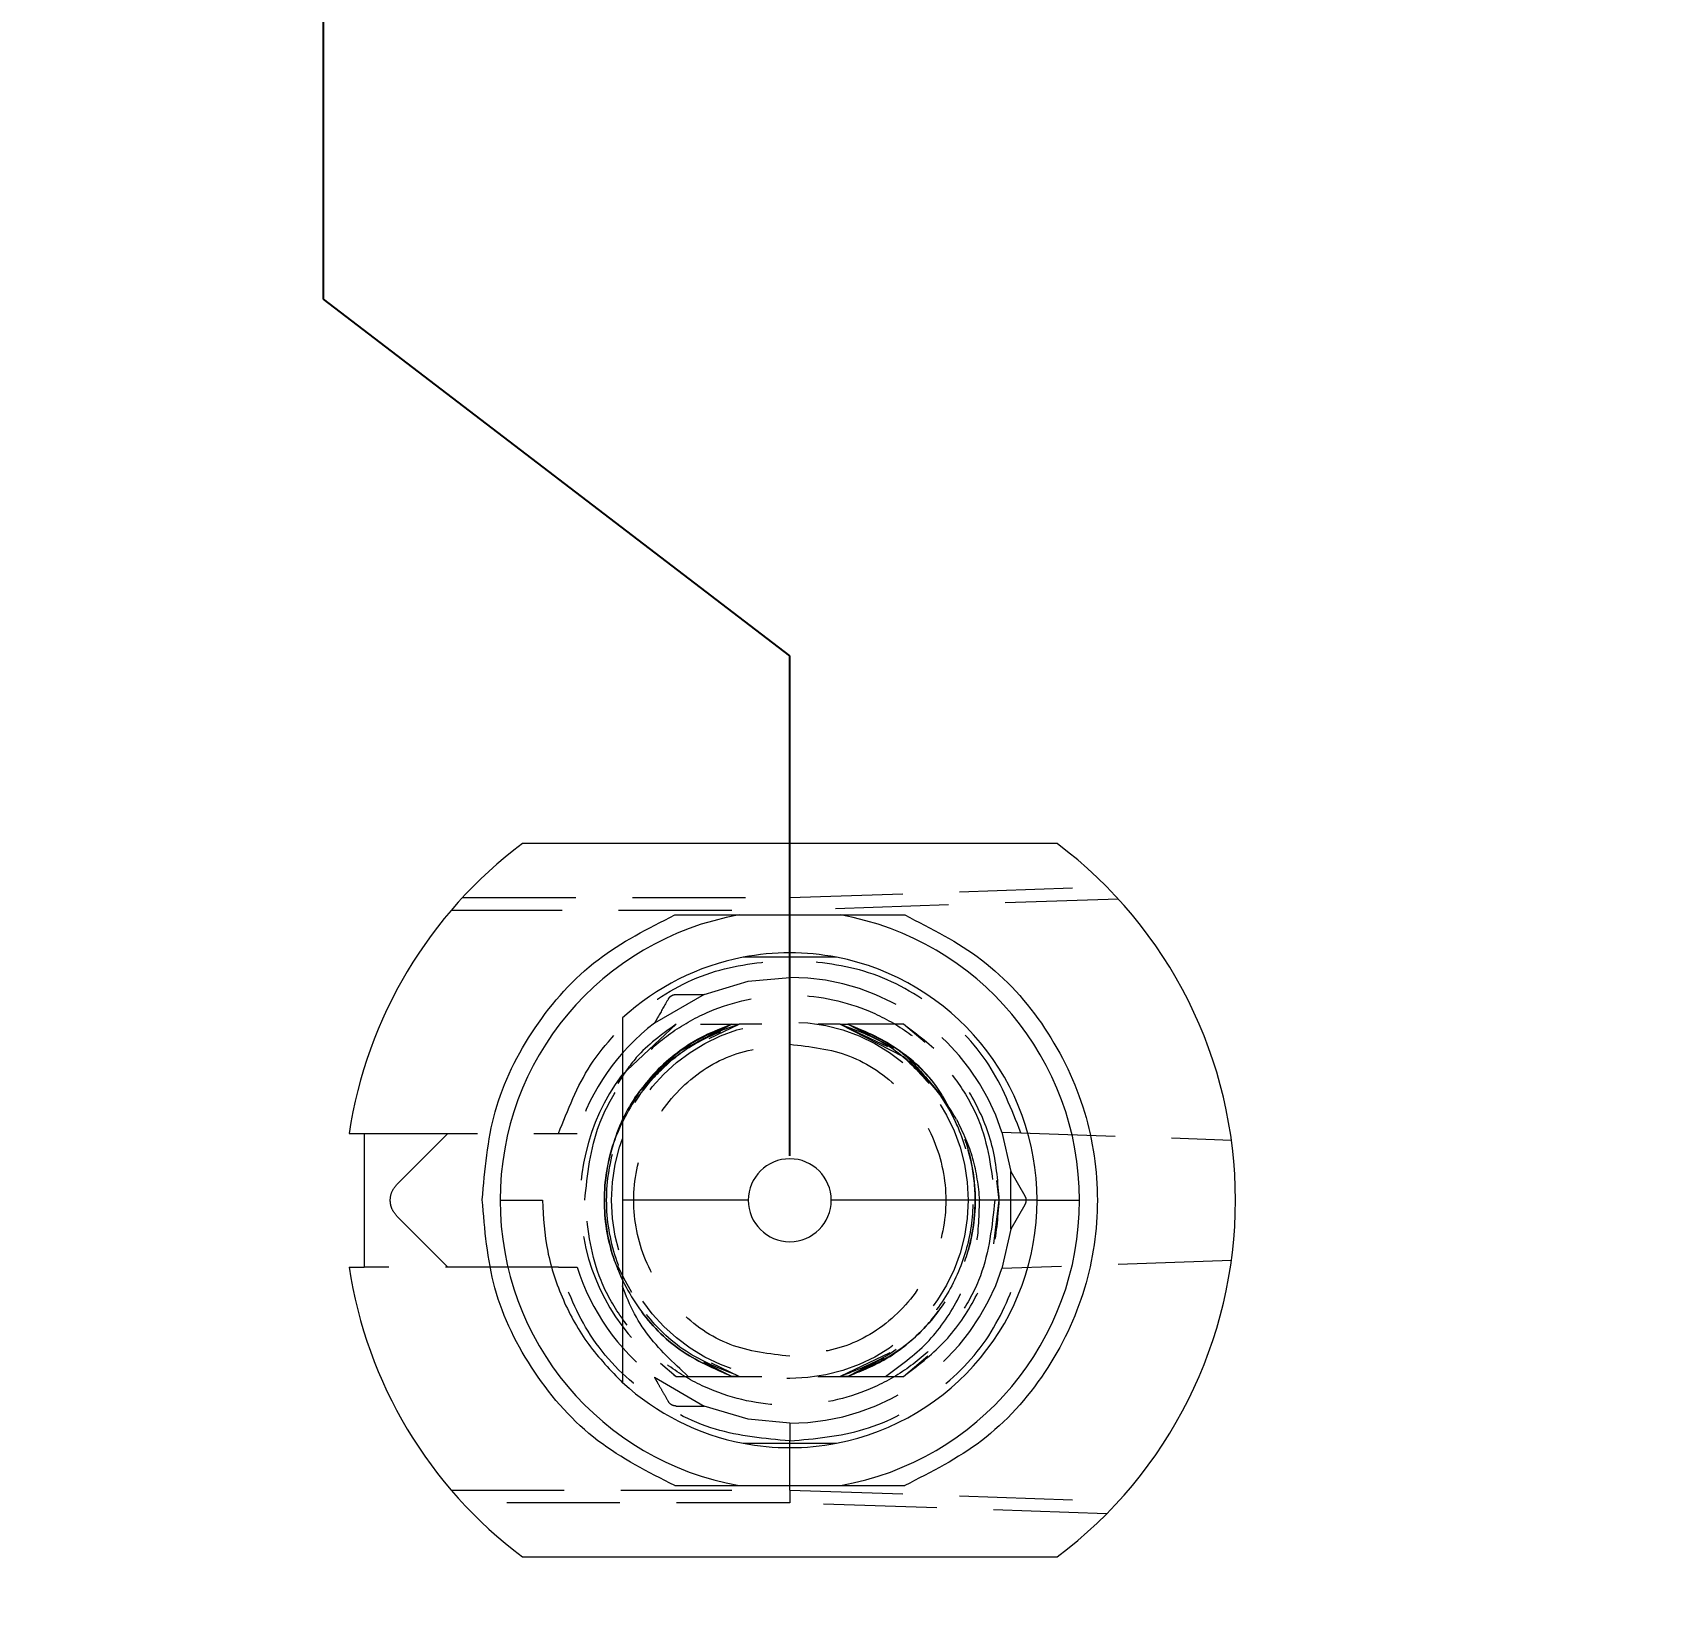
# Model space of a CAD drawing. Header units: millimetres. Extents: x -64 to 530, y -86 to 334.
# Drawn here: x 218.76 to 236.89, y 220.01 to 237.69 of the extents above; entities that cross this region are included whole.
import ezdxf

# ---------------------------------------------------------------- set-up
doc = ezdxf.new("R2010")
doc.units = ezdxf.units.MM
doc.header["$PDSIZE"] = -1
doc.linetypes.add('HIDDEN', pattern=[1.905, 1.27, -0.635])
doc.dimstyles.new('ISO-25', dxfattribs={"dimtxt": 2.5, "dimasz": 2.5, "dimexe": 1.25, "dimexo": 0.625, "dimtad": 1, "dimtxsty": 'Standard', "dimcen": 2.5, "dimadec": 0, "dimazin": 0, "dimtfac": 1, "dimtmove": 0, "dimatfit": 3, "dimfxl": 0, "dimarcsym": 0})

# ---------------------------------------------------------------- blocks, each defined once
blk = doc.blocks.new('*D35')
at = {"color": 0, "lineweight": -2}
for p, q in [((437.684, 297.079), (437.684, 315.579)), ((431.8, 293.079), (437.684, 297.079)), ((431.8, 279.9), (431.8, 293.079))]:
    blk.add_line(p, q, dxfattribs=at)
at = {"layer": 'Defpoints', "color": 0}
for p in [(437.684, 301.079), (431.8, 279.4), (0, 0)]:
    blk.add_point(p, dxfattribs=at)
at = {"color": 0, "insert": (435.434, 308.579), "char_height": 3, "attachment_point": 5, "rotation": 90}
blk.add_mtext('431,80', dxfattribs=at)
blk = doc.blocks.new('*D43')
at = {"color": 0, "lineweight": -2}
for p, q in [((280.31, 293.54), (280.31, 313.54)), ((285.75, 289.54), (280.31, 293.54)), ((285.75, 274.9), (285.75, 289.54))]:
    blk.add_line(p, q, dxfattribs=at)
at = {"layer": 'Defpoints', "color": 0}
for p in [(280.31, 297.54), (285.75, 274.4), (0, 0)]:
    blk.add_point(p, dxfattribs=at)
at = {"color": 0, "insert": (278.06, 305.79), "char_height": 3, "attachment_point": 5, "rotation": 90}
blk.add_mtext('285,75', dxfattribs=at)
blk = doc.blocks.new('*D44')
at = {"color": 0, "lineweight": -2}
for p, q in [((298.633, 293.447), (298.633, 312.947)), ((293.9, 289.447), (298.633, 293.447)), ((293.9, 279.9), (293.9, 289.447))]:
    blk.add_line(p, q, dxfattribs=at)
at = {"layer": 'Defpoints', "color": 0}
for p in [(298.633, 297.447), (293.9, 279.4), (0, 0)]:
    blk.add_point(p, dxfattribs=at)
at = {"color": 0, "insert": (296.383, 305.447), "char_height": 3, "attachment_point": 5, "rotation": 90}
blk.add_mtext('293,90', dxfattribs=at)
blk = doc.blocks.new('*D45')
at = {"color": 0, "lineweight": -2}
blk.add_line((285.25, 274.4), (252.388, 274.4), dxfattribs=at)
at = {"layer": 'Defpoints', "color": 0}
for p in [(267.888, 274.4), (285.75, 274.4), (0, 0)]:
    blk.add_point(p, dxfattribs=at)
at = {"color": 0, "insert": (259.888, 276.65), "char_height": 3, "attachment_point": 5}
blk.add_mtext('274,40', dxfattribs=at)
blk = doc.blocks.new('*D46')
at = {"color": 0, "lineweight": -2}
for p, q in [((273.06, 264.82), (273.06, 254.53)), ((273.06, 254.53), (277.95, 250.53)), ((277.95, 250.53), (277.95, 231.03))]:
    blk.add_line(p, q, dxfattribs=at)
at = {"layer": 'Defpoints', "color": 0}
for p in [(273.06, 265.32), (277.95, 246.53), (0, 0)]:
    blk.add_point(p, dxfattribs=at)
at = {"color": 0, "insert": (275.7, 238.53), "char_height": 3, "attachment_point": 5, "rotation": 90}
blk.add_mtext('273,06', dxfattribs=at)
blk = doc.blocks.new('*D47')
at = {"color": 0, "lineweight": -2}
for p, q in [((260.93, 266.76), (240.93, 266.76)), ((264.93, 265.32), (260.93, 266.76)), ((272.56, 265.32), (264.93, 265.32))]:
    blk.add_line(p, q, dxfattribs=at)
at = {"layer": 'Defpoints', "color": 0}
for p in [(256.93, 266.76), (273.06, 265.32), (0, 0)]:
    blk.add_point(p, dxfattribs=at)
at = {"color": 0, "insert": (248.68, 269.01), "char_height": 3, "attachment_point": 5}
blk.add_mtext('265,32', dxfattribs=at)
blk = doc.blocks.new('*D48')
at = {"color": 0, "lineweight": -2}
for p, q in [((355.301, 295.339), (355.301, 315.339)), ((359.73, 291.339), (355.301, 295.339)), ((359.73, 265.82), (359.73, 291.339))]:
    blk.add_line(p, q, dxfattribs=at)
at = {"layer": 'Defpoints', "color": 0}
for p in [(355.301, 299.339), (359.73, 265.32), (0, 0)]:
    blk.add_point(p, dxfattribs=at)
at = {"color": 0, "insert": (353.051, 307.589), "char_height": 3, "attachment_point": 5, "rotation": 90}
blk.add_mtext('359,73', dxfattribs=at)
blk = doc.blocks.new('*D49')
at = {"color": 0, "lineweight": -2}
for p, q in [((349.375, 265.32), (345.375, 260.541)), ((359.23, 265.32), (349.375, 265.32)), ((345.375, 260.541), (325.375, 260.541))]:
    blk.add_line(p, q, dxfattribs=at)
at = {"layer": 'Defpoints', "color": 0}
for p in [(359.73, 265.32), (341.375, 260.541), (0, 0)]:
    blk.add_point(p, dxfattribs=at)
at = {"color": 0, "insert": (333.125, 262.791), "char_height": 3, "attachment_point": 5}
blk.add_mtext('265,32', dxfattribs=at)
blk = doc.blocks.new('*D50')
at = {"color": 0, "lineweight": -2}
for p, q in [((411.281, 297.743), (411.281, 316.243)), ((415.9, 293.743), (411.281, 297.743)), ((415.9, 279.97), (415.9, 293.743))]:
    blk.add_line(p, q, dxfattribs=at)
at = {"layer": 'Defpoints', "color": 0}
for p in [(411.281, 301.743), (415.9, 279.47), (0, 0)]:
    blk.add_point(p, dxfattribs=at)
at = {"color": 0, "insert": (409.031, 309.243), "char_height": 3, "attachment_point": 5, "rotation": 90}
blk.add_mtext('415,90', dxfattribs=at)
blk = doc.blocks.new('*D51')
at = {"color": 0, "lineweight": -2}
for p, q in [((441.42, 274.4), (445.42, 275.871)), ((445.42, 275.871), (464.92, 275.871)), ((425.95, 274.4), (441.42, 274.4))]:
    blk.add_line(p, q, dxfattribs=at)
at = {"layer": 'Defpoints', "color": 0}
for p in [(449.42, 275.871), (425.45, 274.4), (0, 0)]:
    blk.add_point(p, dxfattribs=at)
at = {"color": 0, "insert": (457.42, 278.121), "char_height": 3, "attachment_point": 5}
blk.add_mtext('274,40', dxfattribs=at)
blk = doc.blocks.new('*D52')
at = {"color": 0, "lineweight": -2}
for p, q in [((423.283, 294.998), (423.283, 314.998)), ((425.45, 290.998), (423.283, 294.998)), ((425.45, 274.9), (425.45, 290.998))]:
    blk.add_line(p, q, dxfattribs=at)
at = {"layer": 'Defpoints', "color": 0}
for p in [(423.283, 298.998), (425.45, 274.4), (0, 0)]:
    blk.add_point(p, dxfattribs=at)
at = {"color": 0, "insert": (421.033, 307.248), "char_height": 3, "attachment_point": 5, "rotation": 90}
blk.add_mtext('425,45', dxfattribs=at)
blk = doc.blocks.new('*D56')
at = {"color": 0, "lineweight": -2}
for p, q in [((437.803, 215.414), (437.803, 235.414)), ((425.43, 211.414), (437.803, 215.414)), ((425.43, 198.55), (425.43, 211.414))]:
    blk.add_line(p, q, dxfattribs=at)
at = {"layer": 'Defpoints', "color": 0}
for p in [(437.803, 219.414), (425.43, 198.05), (0, 0)]:
    blk.add_point(p, dxfattribs=at)
at = {"color": 0, "insert": (435.553, 227.664), "char_height": 3, "attachment_point": 5, "rotation": 90}
blk.add_mtext('425,43', dxfattribs=at)
blk = doc.blocks.new('*D75')
at = {"color": 0, "lineweight": -2}
for p, q in [((288.794, 294.16), (288.794, 313.16)), ((290.401, 290.16), (288.794, 294.16)), ((290.401, 279.9), (290.401, 290.16))]:
    blk.add_line(p, q, dxfattribs=at)
at = {"layer": 'Defpoints', "color": 0}
for p in [(288.794, 298.16), (290.401, 279.4), (0, 0)]:
    blk.add_point(p, dxfattribs=at)
at = {"color": 0, "insert": (286.544, 305.91), "char_height": 3, "attachment_point": 5, "rotation": 90}
blk.add_mtext('290,40', dxfattribs=at)
blk = doc.blocks.new('*D76')
at = {"color": 0, "lineweight": -2}
for p, q in [((306.252, 292.611), (306.252, 312.111)), ((297.399, 288.611), (306.252, 292.611)), ((297.399, 279.9), (297.399, 288.611))]:
    blk.add_line(p, q, dxfattribs=at)
at = {"layer": 'Defpoints', "color": 0}
for p in [(306.252, 296.611), (297.399, 279.4), (0, 0)]:
    blk.add_point(p, dxfattribs=at)
at = {"color": 0, "insert": (304.002, 304.611), "char_height": 3, "attachment_point": 5, "rotation": 90}
blk.add_mtext('297,40', dxfattribs=at)
blk = doc.blocks.new('*D77')
at = {"color": 0, "lineweight": -2}
for p, q in [((404.526, 297.682), (404.526, 316.182)), ((412.401, 293.682), (404.526, 297.682)), ((412.401, 279.9), (412.401, 293.682))]:
    blk.add_line(p, q, dxfattribs=at)
at = {"layer": 'Defpoints', "color": 0}
for p in [(404.526, 301.682), (412.401, 279.4), (0, 0)]:
    blk.add_point(p, dxfattribs=at)
at = {"color": 0, "insert": (402.276, 309.182), "char_height": 3, "attachment_point": 5, "rotation": 90}
blk.add_mtext('412,40', dxfattribs=at)
blk = doc.blocks.new('*D78')
at = {"color": 0, "lineweight": -2}
for p, q in [((417.265, 297.291), (417.265, 315.791)), ((419.399, 293.291), (417.265, 297.291)), ((419.399, 279.9), (419.399, 293.291))]:
    blk.add_line(p, q, dxfattribs=at)
at = {"layer": 'Defpoints', "color": 0}
for p in [(417.265, 301.291), (419.399, 279.4), (0, 0)]:
    blk.add_point(p, dxfattribs=at)
at = {"color": 0, "insert": (415.015, 308.791), "char_height": 3, "attachment_point": 5, "rotation": 90}
blk.add_mtext('419,40', dxfattribs=at)
blk = doc.blocks.new('*D119')
at = {"color": 0, "lineweight": -2}
for p, q in [((393.843, 235.159), (393.843, 254.159)), ((396, 231.159), (393.843, 235.159)), ((396, 225.095), (396, 231.159))]:
    blk.add_line(p, q, dxfattribs=at)
at = {"layer": 'Defpoints', "color": 0}
for p in [(393.843, 239.159), (396, 224.595), (0, 0)]:
    blk.add_point(p, dxfattribs=at)
at = {"color": 0, "insert": (391.593, 246.909), "char_height": 3, "attachment_point": 5, "rotation": 90}
blk.add_mtext('396,00', dxfattribs=at)
blk = doc.blocks.new('*D120')
at = {"color": 0, "lineweight": -2}
for p, q in [((372.602, 236.309), (372.602, 255.809)), ((373.5, 232.309), (372.602, 236.309)), ((373.5, 225.095), (373.5, 232.309))]:
    blk.add_line(p, q, dxfattribs=at)
at = {"layer": 'Defpoints', "color": 0}
for p in [(372.602, 240.309), (373.5, 224.595), (0, 0)]:
    blk.add_point(p, dxfattribs=at)
at = {"color": 0, "insert": (370.352, 248.309), "char_height": 3, "attachment_point": 5, "rotation": 90}
blk.add_mtext('373,50', dxfattribs=at)
blk = doc.blocks.new('*D121')
at = {"color": 0, "lineweight": -2}
for p, q in [((345.579, 237.414), (345.579, 256.414)), ((349.175, 233.414), (345.579, 237.414)), ((349.175, 225.095), (349.175, 233.414))]:
    blk.add_line(p, q, dxfattribs=at)
at = {"layer": 'Defpoints', "color": 0}
for p in [(345.579, 241.414), (349.175, 224.595), (0, 0)]:
    blk.add_point(p, dxfattribs=at)
at = {"color": 0, "insert": (343.329, 249.164), "char_height": 3, "attachment_point": 5, "rotation": 90}
blk.add_mtext('349,18', dxfattribs=at)
blk = doc.blocks.new('*D122')
at = {"color": 0, "lineweight": -2}
for p, q in [((325.674, 236.995), (325.674, 256.995)), ((328.855, 232.995), (325.674, 236.995)), ((328.855, 225.095), (328.855, 232.995))]:
    blk.add_line(p, q, dxfattribs=at)
at = {"layer": 'Defpoints', "color": 0}
for p in [(325.674, 240.995), (328.855, 224.595), (0, 0)]:
    blk.add_point(p, dxfattribs=at)
at = {"color": 0, "insert": (323.424, 249.245), "char_height": 3, "attachment_point": 5, "rotation": 90}
blk.add_mtext('328,86', dxfattribs=at)
blk = doc.blocks.new('*D123')
at = {"color": 0, "lineweight": -2}
for p, q in [((304.85, 235.076), (304.85, 254.576)), ((308.535, 231.076), (304.85, 235.076)), ((308.535, 225.095), (308.535, 231.076))]:
    blk.add_line(p, q, dxfattribs=at)
at = {"layer": 'Defpoints', "color": 0}
for p in [(304.85, 239.076), (308.535, 224.595), (0, 0)]:
    blk.add_point(p, dxfattribs=at)
at = {"color": 0, "insert": (302.6, 247.076), "char_height": 3, "attachment_point": 5, "rotation": 90}
blk.add_mtext('308,54', dxfattribs=at)
blk = doc.blocks.new('*D124')
at = {"color": 0, "lineweight": -2}
for p, q in [((286.103, 233.369), (286.103, 253.369)), ((288.215, 229.369), (286.103, 233.369)), ((288.215, 225.095), (288.215, 229.369))]:
    blk.add_line(p, q, dxfattribs=at)
at = {"layer": 'Defpoints', "color": 0}
for p in [(286.103, 237.369), (288.215, 224.595), (0, 0)]:
    blk.add_point(p, dxfattribs=at)
at = {"color": 0, "insert": (283.853, 245.619), "char_height": 3, "attachment_point": 5, "rotation": 90}
blk.add_mtext('288,22', dxfattribs=at)
blk = doc.blocks.new('*D125')
at = {"color": 0, "lineweight": -2}
for p, q in [((263.907, 234.454), (263.907, 253.954)), ((267.895, 230.454), (263.907, 234.454)), ((267.895, 225.095), (267.895, 230.454))]:
    blk.add_line(p, q, dxfattribs=at)
at = {"layer": 'Defpoints', "color": 0}
for p in [(263.907, 238.454), (267.895, 224.595), (0, 0)]:
    blk.add_point(p, dxfattribs=at)
at = {"color": 0, "insert": (261.657, 246.454), "char_height": 3, "attachment_point": 5, "rotation": 90}
blk.add_mtext('267,90', dxfattribs=at)
blk = doc.blocks.new('*D126')
at = {"color": 0, "lineweight": -2}
for p, q in [((243.782, 232.451), (243.782, 252.451)), ((247.575, 228.595), (243.782, 232.451)), ((247.575, 225.095), (247.575, 228.595))]:
    blk.add_line(p, q, dxfattribs=at)
at = {"layer": 'Defpoints', "color": 0}
for p in [(243.782, 236.451), (247.575, 224.595), (0, 0)]:
    blk.add_point(p, dxfattribs=at)
at = {"color": 0, "insert": (241.532, 244.701), "char_height": 3, "attachment_point": 5, "rotation": 90}
blk.add_mtext('247,58', dxfattribs=at)
blk = doc.blocks.new('*D127')
at = {"color": 0, "lineweight": -2}
for p, q in [((222.023, 234.703), (222.023, 254.703)), ((227.255, 230.703), (222.023, 234.703)), ((227.255, 225.095), (227.255, 230.703))]:
    blk.add_line(p, q, dxfattribs=at)
at = {"layer": 'Defpoints', "color": 0}
for p in [(222.023, 238.703), (227.255, 224.595), (0, 0)]:
    blk.add_point(p, dxfattribs=at)
at = {"color": 0, "insert": (219.773, 246.953), "char_height": 3, "attachment_point": 5, "rotation": 90}
blk.add_mtext('227,26', dxfattribs=at)
blk = doc.blocks.new('*D142')
at = {"color": 0, "lineweight": -2}
for p, q in [((401.115, 224.595), (405.115, 228.426)), ((405.115, 228.426), (425.115, 228.426)), ((396.5, 224.595), (401.115, 224.595))]:
    blk.add_line(p, q, dxfattribs=at)
at = {"layer": 'Defpoints', "color": 0}
for p in [(409.115, 228.426), (396, 224.595), (0, 0)]:
    blk.add_point(p, dxfattribs=at)
at = {"color": 0, "insert": (417.365, 230.676), "char_height": 3, "attachment_point": 5}
blk.add_mtext('224,59', dxfattribs=at)

msp = doc.modelspace()

# ---------------------------------------------------------------- linework, layer by layer
at = {"color": 7, "linetype": 'Continuous', "lineweight": 15}
for p, q in [((230.255, 228.595), (224.255, 228.595)), ((222.312, 225.345), (222.48, 225.345)), ((222.48, 225.345), (222.48, 223.845)), ((224.005, 224.595), (224.48, 224.595)), ((226.79, 224.595), (225.38, 224.595)), ((230.03, 224.595), (227.72, 224.595)), ((230.03, 224.595), (230.505, 224.595)), ((222.312, 223.845), (222.48, 223.845)), ((224.255, 220.595), (230.255, 220.595))]:
    msp.add_line(p, q, dxfattribs=at)
at = {"color": 7, "linetype": 'HIDDEN', "lineweight": 0}
for p, q in [((227.255, 227.989), (230.808, 228.113)), ((223.584, 227.989), (227.255, 227.989)), ((227.255, 227.845), (227.255, 227.989)), ((230.941, 227.974), (227.255, 227.845)), ((226.605, 227.845), (223.455, 227.845)), ((227.255, 227.295), (227.255, 227.845)), ((227.255, 227.295), (227.255, 227.095)), ((227.779, 227.32), (227.779, 227.32)), ((226.295, 226.903), (225.736, 226.58)), ((225.366, 225.993), (225.981, 226.57)), ((226.032, 226.276), (226.604, 226.57)), ((226.032, 226.276), (226.604, 226.57)), ((226.254, 226.57), (226.604, 226.57)), ((226.35, 226.41), (226.689, 226.57)), ((226.604, 226.57), (226.363, 226.446)), ((226.94, 226.57), (226.689, 226.57)), ((227.821, 226.57), (227.57, 226.57)), ((227.821, 226.57), (228.526, 226.209)), ((227.821, 226.57), (228.353, 226.319)), ((227.821, 226.57), (228.353, 226.319)), ((228.529, 226.57), (227.906, 226.57)), ((228.353, 226.34), (227.906, 226.57)), ((227.906, 226.57), (228.42, 226.306)), ((228.42, 226.306), (227.906, 226.57)), ((227.906, 226.57), (228.42, 226.306)), ((228.774, 226.364), (228.529, 226.57)), ((222.48, 225.345), (224.661, 225.345)), ((222.847, 224.772), (223.42, 225.345)), ((229.635, 225.36), (232.209, 225.27)), ((229.635, 225.36), (229.734, 224.918)), ((229.734, 224.918), (229.892, 224.645)), ((229.734, 224.272), (229.734, 224.918)), ((229.605, 224.595), (229.577, 224.818)), ((229.544, 224.106), (229.605, 224.595)), ((229.892, 224.545), (229.734, 224.272)), ((223.42, 223.845), (222.847, 224.418)), ((229.734, 224.272), (229.635, 223.83)), ((224.661, 223.845), (222.48, 223.845)), ((232.209, 223.92), (229.635, 223.83)), ((228.378, 222.882), (227.821, 222.62)), ((228.378, 222.882), (227.821, 222.62)), ((225.803, 222.769), (225.981, 222.62)), ((225.803, 222.769), (225.981, 222.62)), ((226.289, 222.782), (226.604, 222.62)), ((226.689, 222.62), (226.376, 222.768)), ((227.906, 222.62), (228.309, 222.827)), ((228.29, 222.817), (227.906, 222.62)), ((228.529, 222.62), (228.802, 222.849)), ((225.736, 222.609), (226.295, 222.287)), ((225.981, 222.62), (226.604, 222.62)), ((225.981, 222.62), (226.94, 222.62)), ((227.57, 222.62), (228.328, 222.62)), ((227.906, 222.62), (228.529, 222.62)), ((227.255, 222.095), (227.255, 221.895)), ((227.255, 221.345), (227.255, 221.895)), ((223.455, 221.345), (226.605, 221.345)), ((227.255, 221.345), (230.941, 221.216)), ((227.255, 221.345), (227.255, 221.201)), ((227.255, 221.201), (223.584, 221.201)), ((230.808, 221.077), (227.255, 221.201))]:
    msp.add_line(p, q, dxfattribs=at)
at = {"color": 7, "linetype": 'HIDDEN', "lineweight": 0, "flags": 128}
for points in [[(226.295, 226.903), (226.789, 227.051), (227.255, 227.095)], [(225.981, 226.57), (225.981, 226.57)], [(226.689, 226.57), (226.689, 226.57)], [(226.689, 226.57), (226.689, 226.57)], [(226.689, 226.57), (226.689, 226.57)], [(226.689, 226.57), (226.689, 226.57)], [(226.689, 226.57), (226.689, 226.57)], [(227.821, 226.57), (227.821, 226.57)], [(227.821, 226.57), (227.821, 226.57)], [(227.821, 226.57), (227.821, 226.57)], [(227.821, 226.57), (227.821, 226.57)], [(227.821, 226.57), (227.821, 226.57)], [(227.821, 226.57), (227.821, 226.57)], [(227.821, 226.57), (227.821, 226.57)], [(227.821, 226.57), (227.821, 226.57)], [(228.529, 226.57), (228.529, 226.57)], [(225.326, 223.819), (225.322, 223.848), (225.322, 223.856), (225.322, 223.858), (225.323, 223.859), (225.323, 223.859), (225.323, 223.859), (225.323, 223.859), (225.323, 223.859), (225.323, 223.859), (225.323, 223.859), (225.323, 223.859), (225.323, 223.859), (225.322, 223.859), (225.322, 223.859), (225.322, 223.859), (225.322, 223.859), (225.322, 223.859), (225.322, 223.859), (225.322, 223.859), (225.323, 223.859), (225.323, 223.859), (225.323, 223.859), (225.323, 223.859), (225.323, 223.859), (225.323, 223.859), (225.323, 223.859), (225.323, 223.859), (225.323, 223.859), (225.324, 223.859), (225.324, 223.859), (225.327, 223.856), (225.391, 223.726), (225.478, 223.563)], [(229.034, 223.568), (229.034, 223.568)], [(228.282, 222.816), (228.282, 222.816)], [(225.981, 222.62), (225.981, 222.62)], [(225.981, 222.62), (225.981, 222.62)], [(225.981, 222.62), (225.981, 222.62)], [(225.981, 222.62), (225.981, 222.62)], [(225.981, 222.62), (225.981, 222.62)], [(225.981, 222.62), (225.981, 222.62)], [(225.981, 222.62), (225.981, 222.62)], [(225.981, 222.62), (225.981, 222.62)], [(226.94, 222.62), (226.94, 222.62)], [(227.57, 222.62), (227.57, 222.62)], [(228.529, 222.62), (228.529, 222.62)], [(228.529, 222.62), (228.529, 222.62)], [(228.529, 222.62), (228.529, 222.62)], [(228.529, 222.62), (228.529, 222.62)], [(228.529, 222.62), (228.529, 222.62)], [(228.529, 222.62), (228.529, 222.62)], [(228.529, 222.62), (228.529, 222.62)], [(227.255, 222.095), (226.789, 222.139), (226.295, 222.287)]]:
    msp.add_lwpolyline(points, dxfattribs=at)
at = {"color": 7, "linetype": 'HIDDEN', "lineweight": 0}
msp.add_circle((227.255, 224.595), 2, dxfattribs=at)
at = {"color": 7, "linetype": 'Continuous', "lineweight": 15}
for radius, start, end in [(5, 126.8699, 171.3731), (5, 306.8699, 53.1301), (3.25, 100.0633, 180), (3.25, 0, 79.9367), (2.775, 100.8932, 132.5066), (2.775, 79.1068, 100.8929), (2.775, 0, 79.1071), (0.465, 0, 180), (3.25, 180, 259.9367), (0.465, 180, 0), (2.775, 280.8929, 0), (3.25, 280.0633, 0), (5, 188.6269, 233.1301), (2.775, 227.4934, 259.1071), (2.775, 259.1067, 280.8938)]:
    msp.add_arc((227.255, 224.595), radius, start, end, dxfattribs=at)
at = {"color": 7, "linetype": 'HIDDEN', "lineweight": 0}
for radius, start, end in [(2.5, 17.8157, 90), (2.5, 127.4202, 162.5424), (2.35, 143.5058, 237.1851), (2.5, 197.4576, 232.5798), (2.5, 270, 342.1843)]:
    msp.add_arc((227.255, 224.595), radius, start, end, dxfattribs=at)
at = {"color": 7, "linetype": 'Continuous', "lineweight": 15}
for points, knots in [([(223.805, 224.601), (223.834, 224.935), (223.892, 225.617), (224.358, 226.554), (225.055, 227.336), (225.667, 227.644), (225.966, 227.795)], [0, 0, 0, 0, 0.244423, 0.499999, 0.755577, 1, 1, 1, 1]), ([(225.966, 227.795), (226.1, 227.795), (226.274, 227.795), (226.468, 227.795), (226.549, 227.795), (226.603, 227.795), (226.642, 227.795), (226.669, 227.795), (226.683, 227.795), (226.687, 227.795), (226.687, 227.795), (226.687, 227.795)], [0, 0, 0, 0, 0.52193, 0.674707, 0.779637, 0.851731, 0.901665, 0.954566, 0.975881, 0.993095, 1, 1, 1, 1]), ([(226.687, 227.795), (226.863, 227.795), (227.215, 227.795), (227.609, 227.795), (227.801, 227.795), (227.823, 227.795)], [0, 0, 0, 0, 0.4691, 0.939613, 1, 1, 1, 1]), ([(227.823, 227.795), (227.823, 227.795), (227.825, 227.795), (227.836, 227.795), (227.88, 227.795), (228.076, 227.795), (228.31, 227.795), (228.506, 227.795), (228.544, 227.795)], [0, 0, 0, 0, 0.01693, 0.0393, 0.081694, 0.236198, 0.852157, 1, 1, 1, 1]), ([(228.544, 227.795), (228.843, 227.644), (229.455, 227.335), (230.157, 226.552), (230.606, 225.612), (230.754, 224.595), (230.606, 223.578), (230.157, 222.638), (229.455, 221.855), (228.843, 221.546), (228.544, 221.395)], [0, 0, 0, 0, 0.122204, 0.25, 0.377796, 0.5, 0.622203, 0.75, 0.877796, 1, 1, 1, 1]), ([(227.779, 227.32), (227.489, 227.32), (227.136, 227.32), (226.792, 227.32), (226.731, 227.32)], [0, 0, 0, 0, 0.821486, 1, 1, 1, 1]), ([(225.38, 226.641), (225.38, 226.203), (225.38, 225.6), (225.38, 224.811), (225.38, 224.595)], [0, 0, 0, 0, 0.725759, 1, 1, 1, 1]), ([(225.966, 221.395), (225.666, 221.546), (225.053, 221.855), (224.355, 222.64), (223.889, 223.582), (223.833, 224.266), (223.805, 224.601)], [0, 0, 0, 0, 0.244391, 0.499999, 0.755608, 1, 1, 1, 1]), ([(224.48, 224.595), (224.491, 224.403), (224.514, 224.02), (224.699, 223.471), (224.979, 222.963), (225.246, 222.687), (225.38, 222.549)], [0, 0, 0, 0, 0.25, 0.500001, 0.749999, 1, 1, 1, 1]), ([(225.38, 224.595), (225.38, 224.4), (225.38, 223.896), (225.38, 223.214), (225.38, 222.765), (225.38, 222.549)], [0, 0, 0, 0, 0.246526, 0.638139, 1, 1, 1, 1]), ([(226.731, 221.87), (227.021, 221.87), (227.374, 221.87), (227.718, 221.87), (227.779, 221.87)], [0, 0, 0, 0, 0.821497, 1, 1, 1, 1]), ([(225.966, 221.395), (226.1, 221.395), (226.274, 221.395), (226.468, 221.395), (226.549, 221.395), (226.603, 221.395), (226.642, 221.395), (226.669, 221.395), (226.683, 221.395), (226.687, 221.395), (226.687, 221.395), (226.687, 221.395)], [0, 0, 0, 0, 0.52193, 0.674707, 0.779637, 0.851731, 0.901665, 0.954566, 0.975881, 0.993095, 1, 1, 1, 1]), ([(226.687, 221.395), (226.863, 221.395), (227.215, 221.395), (227.609, 221.395), (227.801, 221.395), (227.823, 221.395)], [0, 0, 0, 0, 0.4691, 0.939613, 1, 1, 1, 1]), ([(227.823, 221.395), (227.823, 221.395), (227.825, 221.395), (227.836, 221.395), (227.88, 221.395), (228.076, 221.395), (228.31, 221.395), (228.506, 221.395), (228.544, 221.395)], [0, 0, 0, 0, 0.01693, 0.0393, 0.081694, 0.236198, 0.852157, 1, 1, 1, 1])]:
    msp.add_open_spline(points, degree=3, knots=knots, dxfattribs=at)
at = {"color": 7, "linetype": 'HIDDEN', "lineweight": 0}
for points, knots in [([(224.661, 225.345), (224.765, 225.609), (224.977, 226.152), (225.606, 226.788), (226.392, 227.216), (226.972, 227.269), (227.255, 227.295)], [0, 0, 0, 0, 0.243393, 0.5, 0.756607, 1, 1, 1, 1]), ([(229.847, 225.352), (229.743, 225.616), (229.53, 226.157), (228.901, 226.791), (228.116, 227.217), (227.537, 227.269), (227.255, 227.295)], [0, 0, 0, 0, 0.243424, 0.5, 0.756578, 1, 1, 1, 1]), ([(224.955, 224.595), (224.986, 224.884), (225.034, 225.331), (225.32, 225.867), (225.617, 226.232), (225.983, 226.531), (226.519, 226.809), (227.255, 226.951), (227.991, 226.809), (228.527, 226.532), (228.893, 226.233), (229.19, 225.867), (229.476, 225.331), (229.524, 224.884), (229.555, 224.595)], [0, 0, 0, 0, 0.119721, 0.184823, 0.25, 0.315102, 0.380278, 0.5, 0.619721, 0.684824, 0.75, 0.815102, 0.880279, 1, 1, 1, 1]), ([(225.893, 226.853), (225.852, 226.782), (225.798, 226.688), (225.75, 226.605), (225.738, 226.584), (225.736, 226.581), (225.736, 226.58)], [0, 0, 0, 0, 0.638722, 0.843751, 0.925002, 1, 1, 1, 1]), ([(225.893, 226.853), (225.898, 226.861), (225.908, 226.875), (225.929, 226.891), (225.954, 226.901), (225.971, 226.903), (225.98, 226.903)], [0, 0, 0, 0, 0.250812, 0.500008, 0.749203, 1, 1, 1, 1]), ([(225.98, 226.903), (226.062, 226.903), (226.17, 226.903), (226.267, 226.903), (226.292, 226.903), (226.294, 226.903), (226.295, 226.903)], [0, 0, 0, 0, 0.638718, 0.843747, 0.925, 1, 1, 1, 1]), ([(226.604, 226.57), (226.404, 226.483), (226.004, 226.31), (225.543, 225.831), (225.244, 225.247), (225.141, 224.595), (225.244, 223.943), (225.543, 223.358), (226.004, 222.88), (226.404, 222.707), (226.604, 222.62)], [0, 0, 0, 0, 0.125, 0.249999, 0.374999, 0.5, 0.625, 0.75, 0.875, 1, 1, 1, 1]), ([(226.689, 222.62), (226.482, 222.701), (226.068, 222.863), (225.586, 223.339), (225.272, 223.931), (225.165, 224.595), (225.272, 225.259), (225.586, 225.851), (226.068, 226.327), (226.482, 226.489), (226.689, 226.57)], [0, 0, 0, 0, 0.125, 0.25, 0.375, 0.500001, 0.625, 0.75, 0.875, 1, 1, 1, 1]), ([(226.689, 222.62), (226.482, 222.701), (226.068, 222.863), (225.586, 223.339), (225.272, 223.931), (225.165, 224.595), (225.272, 225.259), (225.586, 225.851), (226.068, 226.327), (226.482, 226.489), (226.689, 226.57)], [0, 0, 0, 0, 0.125, 0.25, 0.375, 0.5, 0.625, 0.749999, 0.875, 1, 1, 1, 1]), ([(226.689, 222.62), (226.482, 222.701), (226.068, 222.863), (225.586, 223.339), (225.272, 223.931), (225.165, 224.595), (225.272, 225.259), (225.586, 225.851), (226.068, 226.327), (226.482, 226.489), (226.689, 226.57)], [0, 0, 0, 0, 0.125, 0.25, 0.375, 0.500001, 0.625, 0.75, 0.875, 1, 1, 1, 1]), ([(225.981, 226.57), (225.821, 226.455), (225.563, 226.27), (225.39, 226.005), (225.325, 225.905)], [0, 0, 0, 0, 0.621035, 1, 1, 1, 1]), ([(225.583, 225.832), (225.725, 225.994), (226.008, 226.32), (226.405, 226.487), (226.604, 226.57)], [0, 0, 0, 0, 0.499999, 1, 1, 1, 1]), ([(225.811, 226.056), (225.88, 226.133), (226.095, 226.371), (226.398, 226.49), (226.604, 226.57)], [0, 0, 0, 0, 0.321278, 1, 1, 1, 1]), ([(226.689, 226.57), (226.55, 226.522), (226.271, 226.425), (226.037, 226.246), (225.92, 226.157)], [0, 0, 0, 0, 0.500002, 1, 1, 1, 1]), ([(226.604, 226.57), (226.626, 226.57), (226.654, 226.57), (226.681, 226.57), (226.688, 226.57), (226.689, 226.57), (226.689, 226.57)], [0, 0, 0, 0, 0.659473, 0.855325, 0.930516, 1, 1, 1, 1]), ([(227.821, 226.57), (227.821, 226.57), (227.822, 226.57), (227.829, 226.57), (227.856, 226.57), (227.884, 226.57), (227.906, 226.57)], [0, 0, 0, 0, 0.068868, 0.145415, 0.344908, 1, 1, 1, 1]), ([(227.821, 226.57), (227.821, 226.57), (227.822, 226.57), (227.829, 226.57), (227.856, 226.57), (227.884, 226.57), (227.906, 226.57)], [0, 0, 0, 0, 0.068949, 0.145582, 0.345172, 1, 1, 1, 1]), ([(227.821, 226.57), (228.031, 226.492), (228.417, 226.349), (228.692, 226.045), (228.818, 225.906)], [0, 0, 0, 0, 0.544502, 1, 1, 1, 1]), ([(227.906, 226.57), (228.106, 226.483), (228.506, 226.31), (228.967, 225.831), (229.266, 225.247), (229.369, 224.595), (229.266, 223.943), (228.967, 223.358), (228.506, 222.88), (228.106, 222.707), (227.906, 222.62)], [0, 0, 0, 0, 0.125001, 0.25, 0.375, 0.5, 0.625, 0.75, 0.875, 1, 1, 1, 1]), ([(229.138, 225.424), (229.079, 225.557), (228.931, 225.89), (228.502, 226.308), (228.104, 226.483), (227.906, 226.57)], [0, 0, 0, 0, 0.252268, 0.626133, 1, 1, 1, 1]), ([(227.906, 226.57), (228.11, 226.487), (228.454, 226.348), (228.698, 226.07), (228.798, 225.957)], [0, 0, 0, 0, 0.592113, 1, 1, 1, 1]), ([(229.605, 224.595), (229.591, 224.791), (229.563, 225.182), (229.337, 225.73), (228.999, 226.217), (228.685, 226.452), (228.529, 226.57)], [0, 0, 0, 0, 0.249999, 0.5, 0.75, 1, 1, 1, 1]), ([(227.255, 222.845), (227.026, 222.871), (226.568, 222.924), (225.985, 223.329), (225.596, 223.907), (225.459, 224.595), (225.596, 225.283), (225.985, 225.861), (226.568, 226.266), (227.026, 226.319), (227.255, 226.345)], [0, 0, 0, 0, 0.125, 0.25, 0.375, 0.5, 0.625, 0.75, 0.875, 1, 1, 1, 1]), ([(227.255, 226.345), (227.484, 226.319), (227.942, 226.266), (228.525, 225.861), (228.914, 225.283), (229.051, 224.595), (228.914, 223.907), (228.525, 223.329), (227.942, 222.924), (227.484, 222.871), (227.255, 222.845)], [0, 0, 0, 0, 0.125, 0.25, 0.375, 0.5, 0.625, 0.75, 0.875, 1, 1, 1, 1]), ([(226.604, 222.62), (226.404, 222.707), (226.004, 222.88), (225.543, 223.359), (225.244, 223.943), (225.14, 224.596), (225.247, 225.243), (225.502, 225.786), (225.777, 226.033), (225.89, 226.135)], [0, 0, 0, 0, 0.149288, 0.298575, 0.447862, 0.59715, 0.746437, 0.895724, 1, 1, 1, 1]), ([(226.604, 222.62), (226.404, 222.707), (226.004, 222.88), (225.543, 223.359), (225.244, 223.943), (225.14, 224.596), (225.247, 225.243), (225.5, 225.783), (225.772, 226.028), (225.882, 226.127)], [0, 0, 0, 0, 0.14967, 0.299339, 0.449008, 0.598677, 0.748347, 0.898016, 1, 1, 1, 1]), ([(225.88, 226.125), (225.77, 226.026), (225.5, 225.782), (225.247, 225.242), (225.14, 224.596), (225.244, 223.943), (225.543, 223.359), (226.004, 222.88), (226.404, 222.707), (226.604, 222.62)], [0, 0, 0, 0, 0.101378, 0.251148, 0.400918, 0.550689, 0.700459, 0.85023, 1, 1, 1, 1]), ([(225.92, 226.157), (225.828, 226.07), (225.72, 225.969), (225.616, 225.855), (225.594, 225.836), (225.587, 225.832), (225.585, 225.831), (225.584, 225.831), (225.583, 225.832), (225.583, 225.832)], [0, 0, 0, 0, 0.805355, 0.945962, 0.982686, 0.993232, 0.996916, 0.998499, 1, 1, 1, 1]), ([(228.526, 226.209), (228.665, 226.081), (228.941, 225.825), (229.205, 225.316), (229.329, 224.762), (229.296, 224.194), (229.111, 223.655), (228.787, 223.19), (228.351, 222.819), (227.997, 222.686), (227.821, 222.62)], [0, 0, 0, 0, 0.124999, 0.249999, 0.375, 0.500001, 0.625, 0.750001, 0.875, 1, 1, 1, 1]), ([(229.127, 225.5), (229.045, 225.634), (228.881, 225.901), (228.644, 226.106), (228.526, 226.209)], [0, 0, 0, 0, 0.502469, 1, 1, 1, 1]), ([(226.604, 222.62), (226.404, 222.707), (226.004, 222.88), (225.543, 223.359), (225.244, 223.943), (225.14, 224.596), (225.248, 225.242), (225.482, 225.755), (225.727, 225.979), (225.811, 226.056)], [0, 0, 0, 0, 0.153218, 0.306437, 0.459654, 0.612873, 0.76609, 0.919309, 1, 1, 1, 1]), ([(225.57, 225.814), (225.459, 225.626), (225.237, 225.251), (225.143, 224.594), (225.243, 223.944), (225.543, 223.358), (226.004, 222.88), (226.404, 222.707), (226.604, 222.62)], [0, 0, 0, 0, 0.166667, 0.333332, 0.5, 0.666666, 0.833333, 1, 1, 1, 1]), ([(227.906, 222.62), (228.043, 222.675), (228.318, 222.784), (228.674, 223.054), (228.968, 223.388), (229.184, 223.777), (229.313, 224.203), (229.349, 224.646), (229.295, 225.089), (229.183, 225.363), (229.127, 225.5)], [0, 0, 0, 0, 0.125, 0.25, 0.374999, 0.5, 0.625, 0.749999, 0.875, 1, 1, 1, 1]), ([(229.127, 225.5), (229.195, 225.357), (229.332, 225.07), (229.367, 224.754), (229.384, 224.595)], [0, 0, 0, 0, 0.497065, 1, 1, 1, 1]), ([(224.661, 225.345), (224.689, 225.345), (224.744, 225.345), (224.812, 225.345), (224.861, 225.345), (224.867, 225.345), (224.87, 225.345)], [0, 0, 0, 0, 0.258104, 0.512594, 0.755594, 1, 1, 1, 1]), ([(222.847, 224.418), (222.826, 224.444), (222.785, 224.496), (222.768, 224.595), (222.785, 224.694), (222.826, 224.746), (222.847, 224.772)], [0, 0, 0, 0, 0.250003, 0.500009, 0.749997, 1, 1, 1, 1]), ([(229.555, 224.595), (229.524, 224.306), (229.476, 223.859), (229.19, 223.323), (228.893, 222.958), (228.527, 222.659), (227.991, 222.381), (227.255, 222.239), (226.519, 222.381), (225.983, 222.658), (225.617, 222.957), (225.32, 223.323), (225.034, 223.859), (224.986, 224.306), (224.955, 224.595)], [0, 0, 0, 0, 0.119721, 0.184824, 0.25, 0.315102, 0.380279, 0.5, 0.619721, 0.684823, 0.75, 0.815102, 0.880279, 1, 1, 1, 1]), ([(228.328, 222.62), (228.491, 222.737), (228.814, 222.97), (229.155, 223.463), (229.369, 224.014), (229.379, 224.402), (229.384, 224.595)], [0, 0, 0, 0, 0.255054, 0.506738, 0.755053, 1, 1, 1, 1]), ([(228.529, 222.62), (228.685, 222.738), (228.999, 222.973), (229.337, 223.46), (229.563, 224.008), (229.591, 224.399), (229.605, 224.595)], [0, 0, 0, 0, 0.249998, 0.5, 0.749998, 1, 1, 1, 1]), ([(229.892, 224.645), (229.895, 224.637), (229.903, 224.621), (229.906, 224.595), (229.903, 224.569), (229.895, 224.553), (229.892, 224.545)], [0, 0, 0, 0, 0.250059, 0.499998, 0.750007, 1, 1, 1, 1]), ([(227.255, 221.895), (226.972, 221.921), (226.392, 221.974), (225.606, 222.402), (224.977, 223.038), (224.765, 223.581), (224.661, 223.845)], [0, 0, 0, 0, 0.243393, 0.5, 0.756607, 1, 1, 1, 1]), ([(224.661, 223.845), (224.689, 223.845), (224.744, 223.845), (224.812, 223.845), (224.862, 223.845), (224.867, 223.845), (224.87, 223.845)], [0, 0, 0, 0, 0.25862, 0.513617, 0.75609, 1, 1, 1, 1]), ([(226.116, 222.62), (225.949, 222.773), (225.615, 223.078), (225.401, 223.531), (225.335, 223.783), (225.326, 223.819)], [0, 0, 0, 0, 0.461834, 0.924146, 1, 1, 1, 1]), ([(227.255, 221.895), (227.537, 221.921), (228.116, 221.973), (228.901, 222.399), (229.53, 223.033), (229.743, 223.574), (229.847, 223.837)], [0, 0, 0, 0, 0.243423, 0.5, 0.756578, 1, 1, 1, 1]), ([(225.736, 222.609), (225.736, 222.608), (225.738, 222.606), (225.75, 222.585), (225.78, 222.533), (225.83, 222.446), (225.871, 222.375), (225.893, 222.337)], [0, 0, 0, 0, 0.074113, 0.154924, 0.359908, 0.653723, 1, 1, 1, 1]), ([(226.689, 222.62), (226.689, 222.62), (226.688, 222.62), (226.681, 222.62), (226.654, 222.62), (226.626, 222.62), (226.604, 222.62)], [0, 0, 0, 0, 0.068912, 0.145474, 0.344962, 1, 1, 1, 1]), ([(226.689, 222.62), (226.689, 222.62), (226.688, 222.62), (226.681, 222.62), (226.654, 222.62), (226.626, 222.62), (226.604, 222.62)], [0, 0, 0, 0, 0.068841, 0.145315, 0.344678, 1, 1, 1, 1]), ([(227.906, 222.62), (227.884, 222.62), (227.856, 222.62), (227.829, 222.62), (227.822, 222.62), (227.821, 222.62), (227.821, 222.62)], [0, 0, 0, 0, 0.659291, 0.855251, 0.930499, 1, 1, 1, 1]), ([(227.906, 222.62), (227.884, 222.62), (227.856, 222.62), (227.829, 222.62), (227.822, 222.62), (227.821, 222.62), (227.821, 222.62)], [0, 0, 0, 0, 0.659592, 0.855423, 0.930568, 1, 1, 1, 1]), ([(225.98, 222.287), (225.971, 222.287), (225.954, 222.289), (225.929, 222.299), (225.908, 222.315), (225.898, 222.329), (225.893, 222.337)], [0, 0, 0, 0, 0.250797, 0.499999, 0.749189, 1, 1, 1, 1]), ([(225.98, 222.287), (226.062, 222.287), (226.17, 222.287), (226.267, 222.287), (226.292, 222.287), (226.294, 222.287), (226.295, 222.287)], [0, 0, 0, 0, 0.638676, 0.843739, 0.924998, 1, 1, 1, 1])]:
    msp.add_open_spline(points, degree=3, knots=knots, dxfattribs=at)

# ---------------------------------------------------------------- dimensions: what is measured, and where the dimension line sits
for feature_location, offset, dtype, picture, middle in [((415.9, 279.47), (-4.619, 22.273), 1, '*D50', (409.031, 309.243)), ((412.401, 279.4), (-7.875, 22.282), 1, '*D77', (402.276, 309.182)), ((419.399, 279.4), (-2.134, 21.891), 1, '*D78', (415.015, 308.791)), ((431.8, 279.4), (5.884, 21.679), 1, '*D35', (435.434, 308.579)), ((359.73, 265.32), (-4.429, 34.019), 1, '*D48', (353.051, 307.589)), ((425.45, 274.4), (-2.167, 24.598), 1, '*D52', (421.033, 307.248)), ((285.75, 274.4), (-5.44, 23.14), 1, '*D43', (278.06, 305.79)), ((290.401, 279.4), (-1.607, 18.76), 1, '*D75', (286.544, 305.91)), ((293.9, 279.4), (4.733, 18.047), 1, '*D44', (296.383, 305.447)), ((297.399, 279.4), (8.853, 17.211), 1, '*D76', (304.002, 304.611)), ((425.45, 274.4), (23.97, 1.471), 0, '*D51', (457.42, 278.121)), ((285.75, 274.4), (-17.862, 0), 0, '*D45', (259.888, 276.65)), ((273.06, 265.32), (-16.13, 1.44), 0, '*D47', (248.68, 269.01)), ((273.06, 265.32), (4.89, -18.79), 1, '*D46', (275.7, 238.53)), ((359.73, 265.32), (-18.355, -4.779), 0, '*D49', (333.125, 262.791)), ((328.855004, 224.594993), (-3.181118, 16.399692), 1, '*D122', (323.423886, 249.244685)), ((349.175004, 224.594993), (-3.596016, 16.818599), 1, '*D121', (343.328988, 249.163592)), ((373.5, 224.595), (-0.898, 15.714), 1, '*D120', (370.352, 248.309)), ((227.255004, 224.594993), (-5.231784, 14.107954), 1, '*D127', (219.77322, 246.952947)), ((308.535004, 224.594993), (-3.685483, 14.481318), 1, '*D123', (302.599521, 247.07631)), ((396, 224.595), (-2.157, 14.564), 1, '*D119', (391.593, 246.909)), ((267.895004, 224.594993), (-3.988331, 13.858758), 1, '*D125', (261.656673, 246.45375)), ((288.215004, 224.594993), (-2.111829, 12.773652), 1, '*D124', (283.853174, 245.618645)), ((247.575004, 224.594993), (-3.792981, 11.856368), 1, '*D126', (241.532023, 244.701361)), ((425.43, 198.05), (12.373, 21.364), 1, '*D56', (435.553, 227.664)), ((396, 224.59499), (13.11539, 3.83088), 0, '*D142', (417.3654, 230.67587))]:
    dim = msp.add_ordinate_dim(feature_location=feature_location, offset=offset, dtype=dtype, origin=(0, 0), dimstyle='ISO-25', override={"dimtxt": 3, "dimasz": 2, "dimexe": 0.5, "dimexo": 0.5, "dimgap": 0.5, "dimzin": 0, "dimadec": 2, "dimtzin": 0})
    dim.commit()
    dim.dimension.update_dxf_attribs({"geometry": picture, "text_midpoint": middle})

doc.saveas('drawing.dxf')
